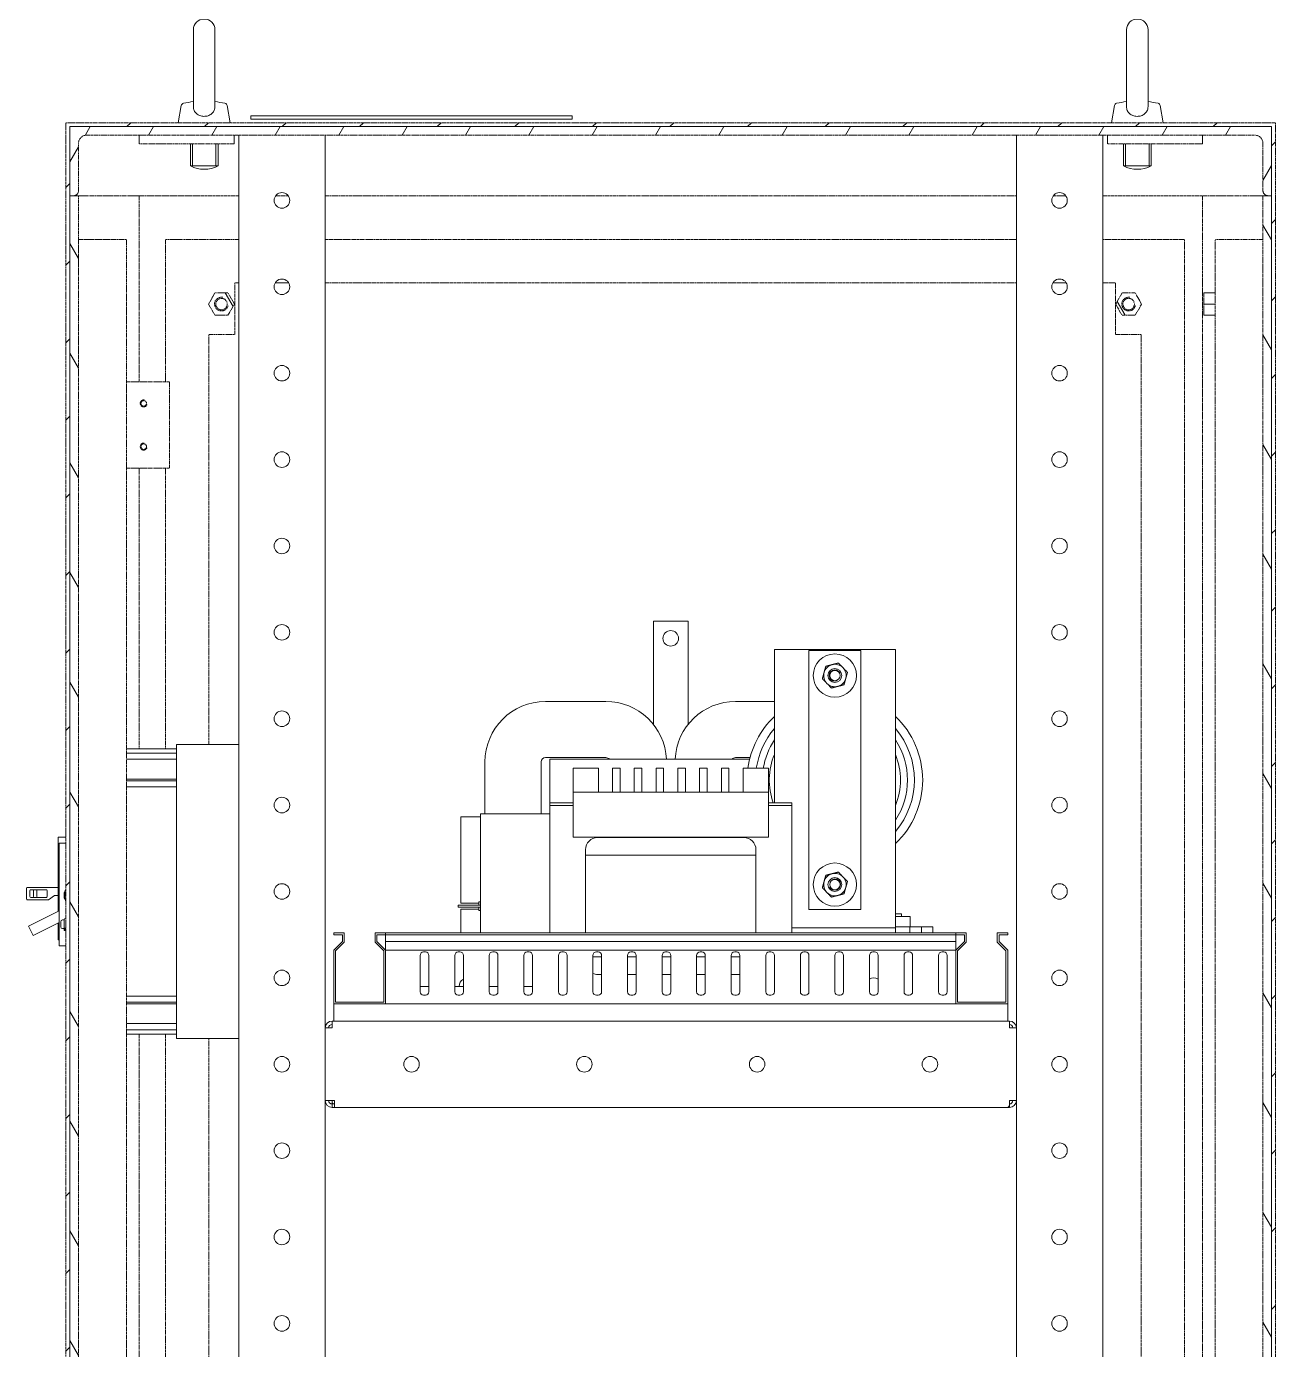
# Model space of a CAD drawing. Header units: millimetres. Extents: x 0 to 8410, y 0 to 5940.
# Drawn here: x 4901 to 5624, y 2321 to 3087 of the extents above; entities that cross this region are included whole.
import ezdxf

# ---------------------------------------------------------------- set-up
doc = ezdxf.new("R2010")
doc.units = ezdxf.units.MM
doc.header["$LTSCALE"] = 10
doc.linetypes.add('DOUBLE_DASH_CHAIN', pattern=[1.2403, 0.6614, -0.0827, 0.1654, -0.0827, 0.1654, -0.0827])
for name, color, linetype, lineweight, true_color in [('가시적인 것(ISO)', 3, 'Continuous', 5, 0x00ff00), ('가시적인 좁은 것(ISO)', 3, 'Continuous', 5, 0x00ff00), ('참조(ISO)', 6, 'DOUBLE_DASH_CHAIN', 5, 0xff00ff)]:
    doc.layers.add(name, color=color, linetype=linetype, lineweight=lineweight, true_color=true_color)
doc.layers.add('해치(ISO)', color=7, linetype='Continuous', lineweight=5)
pattern_1 = [(120.0002, (0, 0), (-27.49626, -15.87508), [])]

msp = doc.modelspace()

# ---------------------------------------------------------------- hatches: boundary and pattern name
at = {"layer": '해치(ISO)'}
h = msp.add_hatch(dxfattribs=at)
h.set_pattern_fill('ANSI31', color=256, scale=254, style=0)
h.set_pattern_definition([(45, (0, 0), (-22.45064, 22.45064), [])])
h.paths.add_polyline_path([(4924.03, 930.83), (5044.03, 930.83), (5504.03, 930.83), (5624.03, 930.83), (5624.03, 3030.83), (4924.03, 3030.83)])
h.paths.add_polyline_path([(5621.73, 933.13), (5615.33, 933.13), (4932.73, 933.13), (4926.33, 933.13), (4926.33, 939.53), (4926.33, 976.73), (4926.33, 983.13), (4926.33, 2988.53), (4926.33, 3028.53), (5621.73, 3028.53), (5621.73, 2988.53), (5621.73, 983.13), (5621.73, 976.73), (5621.73, 939.53)], flags=0)
h = msp.add_hatch(dxfattribs=at)
h.set_pattern_fill('ANSI31', color=256, scale=254, angle=14.99998, style=0)
h.set_pattern_definition([(60, (0, 0), (-27.4963, 15.87501), [])])
edge = h.paths.add_edge_path()
edge.add_line((4926.33, 2988.53), (4928.33, 2988.53))
edge.add_ellipse((4928.33, 2991.53), major_axis=(0, -3), ratio=1, start_angle=0, end_angle=90)
edge.add_line((4931.33, 2991.53), (4931.33, 3019.03))
edge.add_ellipse((4935.83, 3019.03), major_axis=(-4.5, 0), ratio=1, start_angle=270, end_angle=360, ccw=False)
edge.add_line((4935.83, 3023.53), (5612.23, 3023.53))
edge.add_ellipse((5612.23, 3019.03), major_axis=(0, 4.5), ratio=1, start_angle=270, end_angle=360, ccw=False)
edge.add_line((5616.73, 3019.03), (5616.73, 2991.53))
edge.add_ellipse((5619.73, 2991.53), major_axis=(-3, 0), ratio=1, start_angle=0, end_angle=90)
edge.add_line((5619.73, 2988.53), (5621.73, 2988.53))
edge.add_line((5621.73, 2988.53), (5621.73, 3028.53))
edge.add_line((5621.73, 3028.53), (4926.33, 3028.53))
edge.add_line((4926.33, 3028.53), (4926.33, 2988.53))
h = msp.add_hatch(dxfattribs=at)
h.set_pattern_fill('ANSI31', color=256, scale=254, angle=75.00018, style=0)
h.set_pattern_definition(pattern_1)
h.paths.add_polyline_path([(4931.33, 983.13), (4931.33, 2988.53), (4928.33, 2988.53), (4926.33, 2988.53), (4926.33, 983.13)])
h.paths.add_polyline_path([(5621.73, 983.13), (5621.73, 2988.53), (5619.73, 2988.53), (5616.73, 2988.53), (5616.73, 983.13)])
h = msp.add_hatch(dxfattribs=at)
h.set_pattern_fill('ANSI31', color=256, scale=254, angle=75.00018, style=0)
h.set_pattern_definition(pattern_1)
h.paths.add_polyline_path([(5017.78, 2919.33), (5021.53, 2925.83), (5017.78, 2932.33), (5010.28, 2932.33), (5006.52, 2925.83), (5010.28, 2919.33)])
edge = h.paths.add_edge_path(flags=0)
edge.add_ellipse((5014.03, 2925.83), major_axis=(0, -3.32), ratio=1, start_angle=0, end_angle=360)
h.paths.add_polyline_path([(5546.53, 2125.83), (5542.78, 2132.33), (5535.28, 2132.33), (5531.52, 2125.83), (5535.28, 2119.33), (5542.78, 2119.33)])
edge = h.paths.add_edge_path(flags=0)
edge.add_ellipse((5539.03, 2125.83), major_axis=(0, -3.32), ratio=1, start_angle=0, end_angle=360)
h.paths.add_polyline_path([(5017.78, 2119.33), (5021.53, 2125.83), (5017.78, 2132.33), (5010.28, 2132.33), (5006.52, 2125.83), (5010.28, 2119.33)])
edge = h.paths.add_edge_path(flags=0)
edge.add_ellipse((5014.03, 2125.83), major_axis=(0, -3.32), ratio=1, start_angle=0, end_angle=360)
h.paths.add_polyline_path([(5546.53, 2925.83), (5542.78, 2932.33), (5535.28, 2932.33), (5531.52, 2925.83), (5535.28, 2919.33), (5542.78, 2919.33)])
edge = h.paths.add_edge_path(flags=0)
edge.add_ellipse((5539.03, 2925.83), major_axis=(0, -3.32), ratio=1, start_angle=0, end_angle=360)

# ---------------------------------------------------------------- linework, layer by layer
at = {"layer": '가시적인 것(ISO)'}
for p, q in [((4997.78, 3084.58), (4997.78, 3040.21)), ((5010.28, 3040.21), (5010.28, 3084.58)), ((5537.78, 3084.58), (5537.78, 3040.21)), ((5550.28, 3040.21), (5550.28, 3084.58)), ((4990.78, 3040.78), (4989.03, 3030.83)), ((5017.27, 3040.78), (5019.03, 3030.83)), ((5530.78, 3040.78), (5529.03, 3030.83)), ((5557.27, 3040.78), (5559.03, 3030.83)), ((5031.03, 3034.83), (5217.03, 3034.83)), ((5031.03, 3034.83), (5031.03, 3032.83)), ((5217.03, 3032.83), (5031.03, 3032.83)), ((5217.03, 3034.83), (5217.03, 3032.83)), ((4996.03, 3005.83), (4996.03, 3018.53)), ((5012.03, 3005.83), (5012.03, 3018.53)), ((5024.03, 3023.53), (5024.03, 983.13)), ((5074.03, 2506.83), (5074.03, 3023.53)), ((5474.03, 2506.83), (5474.03, 3023.53)), ((5524.03, 983.13), (5524.03, 3023.53)), ((5536.03, 3005.83), (5536.03, 3018.53)), ((5552.03, 3005.83), (5552.03, 3018.53)), ((5012.03, 3005.83), (4996.03, 3005.83)), ((5552.03, 3005.83), (5536.03, 3005.83)), ((5264.03, 2742.33), (5284.03, 2742.33)), ((5264.03, 2682.48), (5264.03, 2742.33)), ((5284.03, 2682.48), (5284.03, 2742.33)), ((5334.03, 2637.23), (5334.03, 2725.83)), ((5334.03, 2725.83), (5404.03, 2725.83)), ((5354.03, 2725.33), (5354.03, 2575.33)), ((5384.03, 2725.33), (5354.03, 2725.33)), ((5384.03, 2575.33), (5384.03, 2725.33)), ((5404.03, 2725.83), (5404.03, 2568.83)), ((5236.53, 2695.83), (5201.53, 2695.83)), ((5334.03, 2695.83), (5311.53, 2695.83)), ((4959.03, 2668.33), (4988.03, 2668.33)), ((4959.03, 2665.97), (4988.03, 2665.97)), ((4994.03, 2670.83), (4988.03, 2670.83)), ((4988.03, 2500.83), (4988.03, 2670.83)), ((4994.03, 2670.83), (5024.03, 2670.83)), ((4988.03, 2662.33), (4959.03, 2662.33)), ((5166.53, 2660.83), (5166.53, 2630.83)), ((5199.03, 2630.83), (5199.03, 2660.83)), ((5201.53, 2663.33), (5236.53, 2663.33)), ((5244.03, 2662.33), (5204.03, 2662.33)), ((5204.03, 2637.23), (5204.03, 2662.33)), ((5244.03, 2662.33), (5304.03, 2662.33)), ((5319.67, 2662.33), (5304.03, 2662.33)), ((5311.53, 2663.33), (5319.92, 2663.33)), ((4988.03, 2650.83), (4959.03, 2650.83)), ((4959.03, 2649.97), (4988.03, 2649.97)), ((5217.53, 2657.23), (5232.13, 2657.23)), ((5217.53, 2654.23), (5217.53, 2657.23)), ((5217.53, 2654.23), (5217.53, 2643.23)), ((5232.13, 2657.23), (5232.13, 2654.23)), ((5232.13, 2643.23), (5232.13, 2654.23)), ((5240.33, 2654.23), (5240.33, 2657.23)), ((5240.33, 2657.23), (5244.73, 2657.23)), ((5240.33, 2654.23), (5240.33, 2643.23)), ((5244.73, 2657.23), (5244.73, 2654.23)), ((5244.73, 2643.23), (5244.73, 2654.23)), ((5252.93, 2654.23), (5252.93, 2657.23)), ((5252.93, 2657.23), (5257.33, 2657.23)), ((5252.93, 2654.23), (5252.93, 2643.23)), ((5257.33, 2657.23), (5257.33, 2654.23)), ((5257.33, 2643.23), (5257.33, 2654.23)), ((5265.53, 2654.23), (5265.53, 2657.23)), ((5265.53, 2657.23), (5269.93, 2657.23)), ((5265.53, 2654.23), (5265.53, 2643.23)), ((5269.93, 2657.23), (5269.93, 2654.23)), ((5269.93, 2643.23), (5269.93, 2654.23)), ((5278.13, 2657.23), (5282.53, 2657.23)), ((5278.13, 2654.23), (5278.13, 2657.23)), ((5278.13, 2654.23), (5278.13, 2643.23)), ((5282.53, 2657.23), (5282.53, 2654.23)), ((5282.53, 2643.23), (5282.53, 2654.23)), ((5290.73, 2654.23), (5290.73, 2657.23)), ((5290.73, 2657.23), (5295.13, 2657.23)), ((5290.73, 2654.23), (5290.73, 2643.23)), ((5295.13, 2657.23), (5295.13, 2654.23)), ((5295.13, 2643.23), (5295.13, 2654.23)), ((5303.33, 2654.23), (5303.33, 2657.23)), ((5303.33, 2657.23), (5307.73, 2657.23)), ((5303.33, 2654.23), (5303.33, 2643.23)), ((5307.73, 2657.23), (5307.73, 2654.23)), ((5307.73, 2643.23), (5307.73, 2654.23)), ((5315.93, 2654.23), (5315.93, 2657.23)), ((5315.93, 2657.23), (5330.53, 2657.23)), ((5315.93, 2654.23), (5315.93, 2643.23)), ((5330.53, 2657.23), (5330.53, 2654.23)), ((5330.53, 2643.23), (5330.53, 2654.23)), ((4988.03, 2646.33), (4959.03, 2646.33)), ((5217.53, 2643.23), (5217.53, 2617.23)), ((5217.53, 2643.23), (5330.53, 2643.23)), ((5330.53, 2617.23), (5330.53, 2643.23)), ((5217.53, 2637.23), (5204.03, 2637.23)), ((5204.03, 2637.23), (5204.03, 2635.63)), ((5204.03, 2635.63), (5217.53, 2635.63)), ((5204.03, 2635.63), (5204.03, 2561.83)), ((5344.03, 2637.23), (5330.53, 2637.23)), ((5330.53, 2635.63), (5344.03, 2635.63)), ((5344.03, 2635.63), (5344.03, 2637.23)), ((5344.03, 2561.83), (5344.03, 2635.63)), ((5152.53, 2629.13), (5164.03, 2629.13)), ((5152.53, 2579.13), (5152.53, 2629.13)), ((5204.03, 2630.83), (5164.03, 2630.83)), ((5164.03, 2561.83), (5164.03, 2630.83)), ((4924.03, 2617.23), (4919.53, 2617.23)), ((4919.53, 2617.23), (4919.53, 2615.23)), ((4919.53, 2574.34), (4919.53, 2615.23)), ((4924.03, 2613.83), (4920.03, 2613.83)), ((4920.03, 2554.43), (4920.03, 2613.83)), ((5330.53, 2617.23), (5217.53, 2617.23)), ((5231.73, 2617.03), (5316.33, 2617.03)), ((5224.73, 2606.93), (5224.73, 2610.03)), ((5224.73, 2606.93), (5224.73, 2561.83)), ((5242.73, 2606.93), (5224.73, 2606.93)), ((5242.73, 2606.93), (5305.33, 2606.93)), ((5323.33, 2606.93), (5305.33, 2606.93)), ((5323.33, 2610.03), (5323.33, 2606.93)), ((5323.33, 2606.93), (5323.33, 2561.83)), ((4901.18, 2587.73), (4901.18, 2581.53)), ((4919.53, 2588.23), (4901.68, 2588.23)), ((4901.68, 2581.03), (4913.98, 2581.03)), ((4903.18, 2582.88), (4903.18, 2586.38)), ((4903.68, 2586.88), (4912.68, 2586.88)), ((4912.68, 2582.38), (4903.68, 2582.38)), ((4905.18, 2586.38), (4905.18, 2582.88)), ((4907.18, 2582.88), (4907.18, 2586.38)), ((4913.18, 2586.38), (4913.18, 2582.88)), ((4913.98, 2581.03), (4917.43, 2583.43)), ((4917.43, 2583.43), (4919.53, 2583.43)), ((4923.03, 2585.33), (4923.03, 2584.83)), ((4923.03, 2582.43), (4923.03, 2584.83)), ((4923.03, 2582.43), (4923.03, 2581.93)), ((4923.53, 2586.33), (4923.53, 2585.83)), ((4923.53, 2581.43), (4923.53, 2585.83)), ((4923.53, 2581.43), (4923.53, 2580.93)), ((4920.03, 2574.6), (4902.33, 2565.71)), ((5164.03, 2577.83), (5151.03, 2577.83)), ((5151.03, 2576.83), (5151.03, 2577.83)), ((5151.03, 2576.83), (5163.03, 2576.83)), ((5152.53, 2579.13), (5163.03, 2579.13)), ((5152.53, 2575.53), (5152.53, 2561.83)), ((5163.03, 2575.53), (5152.53, 2575.53)), ((5164.03, 2579.83), (5163.03, 2579.83)), ((5163.03, 2577.83), (5163.03, 2579.83)), ((5163.03, 2576.83), (5164.03, 2576.83)), ((5163.03, 2576.83), (5163.03, 2574.83)), ((5164.03, 2574.83), (5163.03, 2574.83)), ((5354.03, 2575.33), (5384.03, 2575.33)), ((4902.33, 2565.71), (4905.02, 2560.35)), ((4905.02, 2560.35), (4920.03, 2567.88)), ((4919.53, 2559.83), (4919.53, 2567.63)), ((4921.03, 2565.33), (4921.03, 2568.33)), ((4923.03, 2569.33), (4922.03, 2569.33)), ((4923.03, 2564.68), (4923.03, 2569.48)), ((5404.03, 2572.83), (5407.03, 2572.83)), ((5404.03, 2571.33), (5411.53, 2571.33)), ((5404.03, 2564.83), (5404.03, 2568.83)), ((5407.53, 2572.83), (5407.03, 2572.83)), ((5407.53, 2571.33), (5407.53, 2572.83)), ((5412.53, 2571.33), (5411.53, 2571.33)), ((5412.53, 2565.33), (5412.53, 2571.33)), ((4919.53, 2559.83), (4919.53, 2557.83)), ((4920.03, 2557.83), (4919.53, 2557.83)), ((4923.03, 2564.33), (4922.03, 2564.33)), ((4923.03, 2564.65), (4923.03, 2564.68)), ((4924.03, 2564.68), (4923.03, 2564.68)), ((4923.03, 2564.55), (4923.03, 2564.65)), ((4924.03, 2564.65), (4923.03, 2564.65)), ((4923.03, 2564.42), (4923.03, 2564.55)), ((4924.03, 2564.55), (4923.03, 2564.55)), ((4923.03, 2564.33), (4923.03, 2564.42)), ((4924.03, 2564.42), (4923.03, 2564.42)), ((4923.03, 2564.2), (4923.03, 2564.33)), ((4924.03, 2564.33), (4923.03, 2564.33)), ((4923.03, 2564.1), (4923.03, 2564.2)), ((4924.03, 2564.2), (4923.03, 2564.2)), ((4923.03, 2563.98), (4923.03, 2564.1)), ((4924.03, 2564.1), (4923.03, 2564.1)), ((4923.03, 2563.88), (4923.03, 2563.98)), ((4924.03, 2563.98), (4923.03, 2563.98)), ((4923.03, 2563.85), (4923.03, 2563.88)), ((4924.03, 2563.88), (4923.03, 2563.88)), ((4923.03, 2563.18), (4923.03, 2563.85)), ((4924.03, 2563.85), (4923.03, 2563.85)), ((4924.03, 2563.18), (4923.03, 2563.18)), ((5079.03, 2560.83), (5079.03, 2561.83)), ((5079.03, 2561.83), (5085.03, 2561.83)), ((5084.03, 2560.83), (5079.03, 2560.83)), ((5084.03, 2556.83), (5084.03, 2560.83)), ((5085.03, 2561.83), (5085.03, 2556.41)), ((5103.03, 2556.41), (5103.03, 2561.83)), ((5103.03, 2561.83), (5109.03, 2561.83)), ((5109.03, 2560.83), (5104.03, 2560.83)), ((5104.03, 2560.83), (5104.03, 2556.83)), ((5109.03, 2561.83), (5439.03, 2561.83)), ((5109.03, 2561.83), (5109.03, 2560.83)), ((5109.03, 2560.83), (5439.03, 2560.83)), ((5109.03, 2560.83), (5109.03, 2556.83)), ((5344.03, 2564.83), (5404.03, 2564.83)), ((5404.03, 2565.33), (5412.48, 2565.33)), ((5404.03, 2564.83), (5404.03, 2561.83)), ((5412.48, 2565.33), (5419.21, 2565.33)), ((5412.48, 2561.83), (5412.48, 2565.33)), ((5419.21, 2565.33), (5425.73, 2565.33)), ((5419.21, 2565.33), (5419.21, 2561.83)), ((5425.73, 2565.33), (5425.73, 2561.83)), ((5439.03, 2561.83), (5445.03, 2561.83)), ((5439.03, 2560.83), (5439.03, 2561.83)), ((5444.03, 2560.83), (5439.03, 2560.83)), ((5439.03, 2556.83), (5439.03, 2560.83)), ((5444.03, 2556.83), (5444.03, 2560.83)), ((5445.03, 2561.83), (5445.03, 2556.41)), ((5463.03, 2556.41), (5463.03, 2561.83)), ((5463.03, 2561.83), (5469.03, 2561.83)), ((5469.03, 2560.83), (5464.03, 2560.83)), ((5464.03, 2560.83), (5464.03, 2556.83)), ((5469.03, 2561.83), (5469.03, 2560.83)), ((4924.03, 2554.43), (4920.03, 2554.43)), ((5079.03, 2551.83), (5084.03, 2556.83)), ((5079.03, 2520.83), (5079.03, 2551.83)), ((5085.03, 2556.41), (5080.03, 2551.41)), ((5080.03, 2551.41), (5080.03, 2521.83)), ((5108.03, 2551.41), (5103.03, 2556.41)), ((5104.03, 2556.83), (5109.03, 2551.83)), ((5108.03, 2521.83), (5108.03, 2551.41)), ((5109.03, 2556.83), (5439.03, 2556.83)), ((5109.03, 2556.83), (5109.03, 2551.83)), ((5109.03, 2551.83), (5439.03, 2551.83)), ((5109.03, 2551.83), (5109.03, 2520.83)), ((5131.03, 2550.83), (5132.03, 2550.83)), ((5151.03, 2550.83), (5152.03, 2550.83)), ((5171.03, 2550.83), (5172.03, 2550.83)), ((5191.03, 2550.83), (5192.03, 2550.83)), ((5211.03, 2550.83), (5212.03, 2550.83)), ((5231.03, 2550.83), (5232.03, 2550.83)), ((5251.03, 2550.83), (5252.03, 2550.83)), ((5271.03, 2550.83), (5272.03, 2550.83)), ((5291.03, 2550.83), (5292.03, 2550.83)), ((5311.03, 2550.83), (5312.03, 2550.83)), ((5331.03, 2550.83), (5332.03, 2550.83)), ((5351.03, 2550.83), (5352.03, 2550.83)), ((5371.03, 2550.83), (5372.03, 2550.83)), ((5391.03, 2550.83), (5392.03, 2550.83)), ((5411.03, 2550.83), (5412.03, 2550.83)), ((5431.03, 2550.83), (5432.03, 2550.83)), ((5439.03, 2551.83), (5444.03, 2556.83)), ((5439.03, 2551.83), (5439.03, 2556.83)), ((5439.03, 2520.83), (5439.03, 2551.83)), ((5445.03, 2556.41), (5440.03, 2551.41)), ((5440.03, 2551.41), (5440.03, 2521.83)), ((5468.03, 2551.41), (5463.03, 2556.41)), ((5464.03, 2556.83), (5469.03, 2551.83)), ((5468.03, 2521.83), (5468.03, 2551.41)), ((5469.03, 2551.83), (5469.03, 2520.83)), ((5129.03, 2527.83), (5129.03, 2548.83)), ((5134.03, 2548.83), (5134.03, 2527.83)), ((5149.03, 2527.83), (5149.03, 2548.83)), ((5154.03, 2548.83), (5154.03, 2527.83)), ((5169.03, 2527.83), (5169.03, 2548.83)), ((5174.03, 2548.83), (5174.03, 2527.83)), ((5189.03, 2527.83), (5189.03, 2548.83)), ((5194.03, 2548.83), (5194.03, 2527.83)), ((5209.03, 2527.83), (5209.03, 2548.83)), ((5214.03, 2548.83), (5214.03, 2527.83)), ((5229.03, 2527.83), (5229.03, 2548.83)), ((5229.03, 2547.93), (5234.03, 2547.93)), ((5234.03, 2548.83), (5234.03, 2527.83)), ((5249.03, 2527.83), (5249.03, 2548.83)), ((5254.03, 2547.93), (5249.03, 2547.93)), ((5254.03, 2548.83), (5254.03, 2527.83)), ((5269.03, 2527.83), (5269.03, 2548.83)), ((5274.03, 2547.93), (5269.03, 2547.93)), ((5274.03, 2548.83), (5274.03, 2527.83)), ((5289.03, 2527.83), (5289.03, 2548.83)), ((5294.03, 2547.93), (5289.03, 2547.93)), ((5294.03, 2548.83), (5294.03, 2527.83)), ((5309.03, 2527.83), (5309.03, 2548.83)), ((5309.03, 2547.93), (5314.03, 2547.93)), ((5314.03, 2548.83), (5314.03, 2527.83)), ((5329.03, 2527.83), (5329.03, 2548.83)), ((5334.03, 2548.83), (5334.03, 2527.83)), ((5349.03, 2527.83), (5349.03, 2548.83)), ((5354.03, 2548.83), (5354.03, 2527.83)), ((5369.03, 2527.83), (5369.03, 2548.83)), ((5374.03, 2548.83), (5374.03, 2527.83)), ((5389.03, 2527.83), (5389.03, 2548.83)), ((5394.03, 2548.83), (5394.03, 2527.83)), ((5409.03, 2527.83), (5409.03, 2548.83)), ((5414.03, 2548.83), (5414.03, 2527.83)), ((5429.03, 2527.83), (5429.03, 2548.83)), ((5434.03, 2548.83), (5434.03, 2527.83)), ((5234.03, 2537.83), (5231.73, 2537.83)), ((5254.03, 2537.83), (5249.03, 2537.83)), ((5274.03, 2537.83), (5269.03, 2537.83)), ((5294.03, 2537.83), (5289.03, 2537.83)), ((5314.03, 2537.83), (5309.03, 2537.83)), ((5129.03, 2530.83), (5134.03, 2530.83)), ((5149.03, 2530.83), (5154.03, 2530.83)), ((5169.03, 2530.83), (5174.03, 2530.83)), ((5189.03, 2530.83), (5194.03, 2530.83)), ((4959.03, 2525.33), (4988.03, 2525.33)), ((4959.03, 2521.69), (4988.03, 2521.69)), ((4988.03, 2520.83), (4959.03, 2520.83)), ((5079.03, 2520.83), (5469.03, 2520.83)), ((5079.03, 2510.83), (5079.03, 2520.83)), ((5080.03, 2521.83), (5108.03, 2521.83)), ((5109.03, 2520.83), (5439.03, 2520.83)), ((5132.03, 2525.83), (5131.03, 2525.83)), ((5152.03, 2525.83), (5151.03, 2525.83)), ((5172.03, 2525.83), (5171.03, 2525.83)), ((5192.03, 2525.83), (5191.03, 2525.83)), ((5212.03, 2525.83), (5211.03, 2525.83)), ((5232.03, 2525.83), (5231.03, 2525.83)), ((5252.03, 2525.83), (5251.03, 2525.83)), ((5272.03, 2525.83), (5271.03, 2525.83)), ((5292.03, 2525.83), (5291.03, 2525.83)), ((5312.03, 2525.83), (5311.03, 2525.83)), ((5332.03, 2525.83), (5331.03, 2525.83)), ((5352.03, 2525.83), (5351.03, 2525.83)), ((5372.03, 2525.83), (5371.03, 2525.83)), ((5392.03, 2525.83), (5391.03, 2525.83)), ((5412.03, 2525.83), (5411.03, 2525.83)), ((5432.03, 2525.83), (5431.03, 2525.83)), ((5440.03, 2521.83), (5468.03, 2521.83)), ((5469.03, 2510.83), (5469.03, 2520.83)), ((4959.03, 2509.33), (4988.03, 2509.33)), ((4959.03, 2505.69), (4988.03, 2505.69)), ((5078.03, 2506.83), (5074.03, 2506.83)), ((5074.03, 2464.83), (5074.03, 2506.83)), ((5078.03, 2510.83), (5078.03, 2506.83)), ((5078.03, 2510.83), (5470.03, 2510.83)), ((5470.03, 2506.83), (5470.03, 2510.83)), ((5474.03, 2506.83), (5470.03, 2506.83)), ((5474.03, 2506.83), (5474.03, 2464.83)), ((4988.03, 2503.33), (4959.03, 2503.33)), ((4988.03, 2500.83), (4994.03, 2500.83)), ((5024.03, 2500.83), (4994.03, 2500.83)), ((5074.03, 1256.83), (5074.03, 2464.83)), ((5078.03, 2464.83), (5074.03, 2464.83)), ((5078.03, 2464.83), (5078.03, 2463.41)), ((5078.03, 2464.83), (5079.44, 2464.83)), ((5078.03, 2462.83), (5079.44, 2462.83)), ((5078.03, 2462.83), (5078.03, 2460.83)), ((5078.03, 2460.83), (5079.44, 2460.83)), ((5079.44, 2460.83), (5079.44, 2464.83)), ((5468.61, 2460.83), (5079.44, 2460.83)), ((5468.61, 2460.83), (5470.03, 2460.83)), ((5474.03, 2464.83), (5470.03, 2464.83)), ((5470.03, 2464.83), (5470.03, 2462)), ((5470.03, 2462), (5470.03, 2460.83)), ((5474.03, 1256.83), (5474.03, 2464.83))]:
    msp.add_line(p, q, dxfattribs=at)
for centre, radius in [((5049.03, 2985.83), 4.5), ((5499.03, 2985.83), 4.5), ((5049.03, 2935.83), 4.5), ((5499.03, 2935.83), 4.5), ((5049.03, 2885.83), 4.5), ((5499.03, 2885.83), 4.5), ((5049.03, 2835.83), 4.5), ((5499.03, 2835.83), 4.5), ((5049.03, 2785.83), 4.5), ((5499.03, 2785.83), 4.5), ((5049.03, 2735.83), 4.5), ((5274.03, 2732.33), 4.5), ((5499.03, 2735.83), 4.5), ((5369.03, 2710.83), 12.5), ((5369.03, 2710.83), 4), ((5369.03, 2710.83), 4), ((5369.03, 2710.83), 3), ((5049.03, 2685.83), 4.5), ((5499.03, 2685.83), 4.5), ((5049.03, 2635.83), 4.5), ((5499.03, 2635.83), 4.5), ((5369.03, 2589.83), 12.5), ((5049.03, 2585.83), 4.5), ((5369.03, 2589.83), 4), ((5369.03, 2589.83), 4), ((5369.03, 2589.83), 3), ((5499.03, 2585.83), 4.5), ((5049.03, 2535.83), 4.5), ((5499.03, 2535.83), 4.5), ((5049.03, 2485.83), 4.5), ((5124.03, 2485.83), 4.5), ((5224.03, 2485.83), 4.5), ((5324.03, 2485.83), 4.5), ((5424.03, 2485.83), 4.5), ((5499.03, 2485.83), 4.5), ((5049.03, 2435.83), 4.5), ((5499.03, 2435.83), 4.5), ((5049.03, 2385.83), 4.5), ((5499.03, 2385.83), 4.5), ((5049.03, 2335.83), 4.5), ((5499.03, 2335.83), 4.5)]:
    msp.add_circle(centre, radius, dxfattribs=at)
for centre, radius, start, end in [((5004.03, 3084.58), 6.25, 0, 180), ((5544.03, 3084.58), 6.25, 0, 180), ((4992.36, 3040.5), 1.6, 102.02655, 170), ((5004.03, 2985.72), 57.61, 96.22838, 102.02655), ((5004.03, 2985.72), 57.61, 77.97345, 83.77162), ((5015.7, 3040.5), 1.6, 10, 77.97345), ((5532.36, 3040.5), 1.6, 102.02655, 170), ((5544.03, 2985.72), 57.61, 96.22838, 102.02655), ((5544.03, 2985.72), 57.61, 77.97345, 83.77162), ((5555.7, 3040.5), 1.6, 10, 77.97345), ((5004.03, 3020.83), 17, 241.92751, 298.07249), ((5544.03, 3020.83), 17, 241.92751, 298.07249), ((5369.03, 2710.83), 6.5, 164.49498, 224.49498), ((5369.03, 2710.83), 6.5, 104.49498, 164.49498), ((5369.03, 2710.83), 6.5, 44.49498, 104.49498), ((5369.03, 2710.83), 6.5, 344.49498, 44.49498), ((5369.03, 2710.83), 6.5, 224.49498, 284.49498), ((5369.03, 2710.83), 6.5, 284.49498, 344.49498), ((5201.53, 2660.83), 35, 90, 180), ((5236.53, 2660.83), 35, 2.45629, 90), ((5311.53, 2660.83), 35, 90, 177.54371), ((5369.03, 2650.33), 50.8, 133.54913, 172.19357), ((5369.03, 2650.33), 50.8, 313.54913, 46.45087), ((5369.03, 2650.33), 46, 139.54092, 171.37307), ((5369.03, 2650.33), 42, 146.44269, 170.54426), ((5369.03, 2650.33), 46, 319.54092, 40.45908), ((5369.03, 2650.33), 42, 326.44269, 33.55731), ((5369.03, 2650.33), 38, 157.08046, 200.16573), ((5369.03, 2650.33), 38, 337.08046, 22.91954), ((5201.53, 2660.83), 2.5, 90, 180), ((5236.53, 2660.83), 2.5, 36.8699, 90), ((5311.53, 2660.83), 2.5, 90, 143.1301), ((5231.73, 2610.03), 7, 90, 180), ((5316.33, 2610.03), 7, 0, 90), ((5369.03, 2589.83), 6.5, 104.49498, 164.49498), ((5369.03, 2589.83), 6.5, 44.49498, 104.49498), ((5369.03, 2589.83), 6.5, 164.49498, 224.49498), ((5369.03, 2589.83), 6.5, 344.49498, 44.49498), ((4901.68, 2587.73), 0.5, 90, 180), ((4901.68, 2581.53), 0.5, 180, 270), ((4903.68, 2586.38), 0.5, 90, 180), ((4903.68, 2582.88), 0.5, 180, 270), ((4904.68, 2586.38), 0.5, 0, 90), ((4904.68, 2582.88), 0.5, 270, 0), ((4907.68, 2586.38), 0.5, 90, 180), ((4907.68, 2582.88), 0.5, 180, 270), ((4912.68, 2586.38), 0.5, 0, 90), ((4912.68, 2582.88), 0.5, 270, 0), ((4923.53, 2585.33), 0.5, 90, 180), ((4923.53, 2581.93), 0.5, 180, 270), ((4924.03, 2586.33), 0.5, 90, 180), ((4924.03, 2580.93), 0.5, 180, 270), ((5369.03, 2589.83), 6.5, 224.49498, 284.49498), ((5369.03, 2589.83), 6.5, 284.49498, 344.49498), ((4922.03, 2568.33), 1, 90, 180), ((4924.03, 2569.48), 1, 90, 180), ((4922.03, 2565.33), 1, 180, 270), ((5131.03, 2548.83), 2, 90, 180), ((5132.03, 2548.83), 2, 0, 90), ((5151.03, 2548.83), 2, 90, 180), ((5152.03, 2548.83), 2, 0, 90), ((5171.03, 2548.83), 2, 90, 180), ((5172.03, 2548.83), 2, 0, 90), ((5191.03, 2548.83), 2, 90, 180), ((5192.03, 2548.83), 2, 0, 90), ((5211.03, 2548.83), 2, 90, 180), ((5212.03, 2548.83), 2, 0, 90), ((5231.03, 2548.83), 2, 90, 180), ((5232.03, 2548.83), 2, 0, 90), ((5251.03, 2548.83), 2, 90, 180), ((5252.03, 2548.83), 2, 0, 90), ((5271.03, 2548.83), 2, 90, 180), ((5272.03, 2548.83), 2, 0, 90), ((5291.03, 2548.83), 2, 90, 180), ((5292.03, 2548.83), 2, 0, 90), ((5311.03, 2548.83), 2, 90, 180), ((5312.03, 2548.83), 2, 0, 90), ((5331.03, 2548.83), 2, 90, 180), ((5332.03, 2548.83), 2, 0, 90), ((5351.03, 2548.83), 2, 90, 180), ((5352.03, 2548.83), 2, 0, 90), ((5371.03, 2548.83), 2, 90, 180), ((5372.03, 2548.83), 2, 0, 90), ((5391.03, 2548.83), 2, 90, 180), ((5392.03, 2548.83), 2, 0, 90), ((5411.03, 2548.83), 2, 90, 180), ((5412.03, 2548.83), 2, 0, 90), ((5431.03, 2548.83), 2, 90, 180), ((5432.03, 2548.83), 2, 0, 90), ((5156.53, 2530.83), 5, 120, 180), ((5231.73, 2544.83), 7, 247.31191, 270), ((5391.53, 2530.83), 5, 60, 120), ((5131.03, 2527.83), 2, 180, 270), ((5132.03, 2527.83), 2, 270, 0), ((5151.03, 2527.83), 2, 180, 270), ((5152.03, 2527.83), 2, 270, 0), ((5171.03, 2527.83), 2, 180, 270), ((5172.03, 2527.83), 2, 270, 0), ((5191.03, 2527.83), 2, 180, 270), ((5192.03, 2527.83), 2, 270, 0), ((5211.03, 2527.83), 2, 180, 270), ((5212.03, 2527.83), 2, 270, 0), ((5231.03, 2527.83), 2, 180, 270), ((5232.03, 2527.83), 2, 270, 0), ((5251.03, 2527.83), 2, 180, 270), ((5252.03, 2527.83), 2, 270, 0), ((5271.03, 2527.83), 2, 180, 270), ((5272.03, 2527.83), 2, 270, 0), ((5291.03, 2527.83), 2, 180, 270), ((5292.03, 2527.83), 2, 270, 0), ((5311.03, 2527.83), 2, 180, 270), ((5312.03, 2527.83), 2, 270, 0), ((5331.03, 2527.83), 2, 180, 270), ((5332.03, 2527.83), 2, 270, 0), ((5351.03, 2527.83), 2, 180, 270), ((5352.03, 2527.83), 2, 270, 0), ((5371.03, 2527.83), 2, 180, 270), ((5372.03, 2527.83), 2, 270, 0), ((5391.03, 2527.83), 2, 180, 270), ((5392.03, 2527.83), 2, 270, 0), ((5411.03, 2527.83), 2, 180, 270), ((5412.03, 2527.83), 2, 270, 0), ((5431.03, 2527.83), 2, 180, 270), ((5432.03, 2527.83), 2, 270, 0), ((5391.53, 2530.83), 5, 254.58831, 285.41169), ((5078.03, 2506.83), 4, 90, 180), ((5078.03, 2506.83), 2, 90, 180), ((5470.03, 2506.83), 4, 0, 90), ((5470.03, 2506.83), 2, 0, 90), ((5078.03, 2464.83), 4, 180, 270), ((5078.03, 2464.83), 2, 180, 270), ((5079.44, 2464.83), 2, 225, 270), ((5470.03, 2464.83), 4, 270, 0), ((5470.03, 2464.83), 2, 270, 0)]:
    msp.add_arc(centre, radius, start, end, dxfattribs=at)
for points, knots in [([(5010.28, 3040.21), (5010.28, 3039.63), (5010.2, 3039.05), (5009.83, 3037.81), (5009.5, 3037.19), (5008.58, 3036.09), (5008, 3035.63), (5006.64, 3034.91), (5005.88, 3034.67), (5004.27, 3034.45), (5003.46, 3034.46), (5001.88, 3034.76), (5001.13, 3035.03), (4999.79, 3035.82), (4999.22, 3036.32), (4998.36, 3037.52), (4998.07, 3038.19), (4997.82, 3039.34), (4997.78, 3039.77), (4997.78, 3040.21)], [0.057721, 0.057721, 0.057721, 0.057721, 0.238999, 0.238999, 0.466929, 0.466929, 0.703409, 0.703409, 0.948288, 0.948288, 1.19194, 1.19194, 1.435841, 1.435841, 1.680633, 1.680633, 1.91384, 1.91384, 2.049706, 2.049706, 2.049706, 2.049706]), ([(5550.28, 3040.21), (5550.28, 3039.63), (5550.2, 3039.05), (5549.83, 3037.81), (5549.5, 3037.19), (5548.58, 3036.09), (5548, 3035.63), (5546.64, 3034.91), (5545.88, 3034.67), (5544.27, 3034.45), (5543.46, 3034.46), (5541.88, 3034.76), (5541.13, 3035.03), (5539.79, 3035.82), (5539.22, 3036.32), (5538.36, 3037.52), (5538.07, 3038.19), (5537.82, 3039.34), (5537.78, 3039.77), (5537.78, 3040.21)], [0.057721, 0.057721, 0.057721, 0.057721, 0.238999, 0.238999, 0.466929, 0.466929, 0.703409, 0.703409, 0.948288, 0.948288, 1.19194, 1.19194, 1.435841, 1.435841, 1.680633, 1.680633, 1.91384, 1.91384, 2.049706, 2.049706, 2.049706, 2.049706]), ([(5470.03, 2462), (5469.95, 2461.85), (5469.88, 2461.72), (5469.79, 2461.6), (5469.45, 2461.1), (5469.03, 2460.83), (5468.61, 2460.83)], [0.7853982, 0.7853982, 0.7853982, 0.7853982, 0.9411413, 0.9411413, 0.9411413, 1.5707963, 1.5707963, 1.5707963, 1.5707963])]:
    msp.add_open_spline(points, degree=3, knots=knots, dxfattribs=at)
for points in [[(5361.76, 2708.95), (5362.3, 2710.89), (5362.76, 2712.57)], [(5362.76, 2712.57), (5363.23, 2714.24), (5363.77, 2716.18)], [(5363.77, 2716.18), (5365.71, 2716.69), (5367.4, 2717.12)], [(5367.4, 2717.12), (5369.09, 2717.56), (5371.03, 2718.06)], [(5371.03, 2718.06), (5372.44, 2716.63), (5373.66, 2715.38)], [(5373.66, 2715.38), (5374.89, 2714.14), (5376.29, 2712.71)], [(5376.29, 2712.71), (5375.76, 2710.77), (5375.29, 2709.09)], [(5364.39, 2706.27), (5363.17, 2707.52), (5361.76, 2708.95)], [(5367.02, 2703.6), (5365.61, 2705.03), (5364.39, 2706.27)], [(5370.65, 2704.54), (5368.97, 2704.1), (5367.02, 2703.6)], [(5374.29, 2705.48), (5372.34, 2704.97), (5370.65, 2704.54)], [(5375.29, 2709.09), (5374.83, 2707.41), (5374.29, 2705.48)], [(5363.77, 2595.18), (5365.71, 2595.69), (5367.4, 2596.12)], [(5367.4, 2596.12), (5369.09, 2596.56), (5371.03, 2597.06)], [(5371.03, 2597.06), (5372.44, 2595.63), (5373.66, 2594.38)], [(5361.76, 2587.95), (5362.3, 2589.89), (5362.76, 2591.57)], [(5362.76, 2591.57), (5363.23, 2593.24), (5363.77, 2595.18)], [(5373.66, 2594.38), (5374.89, 2593.14), (5376.29, 2591.71)], [(5376.29, 2591.71), (5375.76, 2589.77), (5375.29, 2588.09)], [(5364.39, 2585.27), (5363.17, 2586.52), (5361.76, 2587.95)], [(5367.02, 2582.6), (5365.61, 2584.03), (5364.39, 2585.27)], [(5370.65, 2583.54), (5368.97, 2583.1), (5367.02, 2582.6)], [(5374.29, 2584.48), (5372.34, 2583.97), (5370.65, 2583.54)], [(5375.29, 2588.09), (5374.83, 2586.41), (5374.29, 2584.48)]]:
    msp.add_rational_spline(points, [1, 1.0379548493, 1], degree=2, dxfattribs=at)
msp.add_open_spline([(5078.03, 2463.41), (5078.03, 2463.22), (5078.03, 2463.02), (5078.03, 2462.83)], degree=3, dxfattribs=at)
at = {"layer": '가시적인 좁은 것(ISO)'}
for p, q in [((4997.23, 3018.53), (4997.23, 3005.83)), ((5010.82, 3005.83), (5010.82, 3018.53)), ((5537.23, 3018.53), (5537.23, 3005.83)), ((5550.82, 3005.83), (5550.82, 3018.53))]:
    msp.add_line(p, q, dxfattribs=at)
for centre, start, end in [((5369.03, 2710.83), 24.49498, 294.49498), ((5369.03, 2589.83), 204.49498, 114.49498)]:
    msp.add_arc(centre, 3.26, start, end, dxfattribs=at)
at = {"layer": '참조(ISO)', "ltscale": 0.361782}
msp.add_line((5624.03, 3030.83), (4924.03, 3030.83), dxfattribs=at)
at = {"layer": '참조(ISO)', "ltscale": 0.362556}
for p, q in [((4924.03, 3030.83), (4924.03, 930.83)), ((5624.03, 930.83), (5624.03, 3030.83))]:
    msp.add_line(p, q, dxfattribs=at)
at = {"layer": '참조(ISO)', "ltscale": 0.362539}
for p, q in [((4926.33, 933.13), (4926.33, 3028.53)), ((5621.73, 3028.53), (5621.73, 933.13))]:
    msp.add_line(p, q, dxfattribs=at)
at = {"layer": '참조(ISO)', "ltscale": 0.361723}
for p, q in [((4926.33, 3028.53), (5621.73, 3028.53)), ((5621.73, 3028.53), (4926.33, 3028.53))]:
    msp.add_line(p, q, dxfattribs=at)
at = {"layer": '참조(ISO)', "ltscale": 0.358336}
for p, q in [((4926.33, 3028.53), (4926.33, 2988.53)), ((5621.73, 2988.53), (5621.73, 3028.53))]:
    msp.add_line(p, q, dxfattribs=at)
at = {"layer": '참조(ISO)', "ltscale": 0.369534}
for p, q in [((4931.33, 2991.53), (4931.33, 3019.03)), ((5021.33, 3018.53), (4966.33, 3018.53)), ((5581.73, 3018.53), (5526.73, 3018.53)), ((5616.73, 3019.03), (5616.73, 2991.53)), ((4963.33, 2988.53), (4935.83, 2988.53)), ((5612.23, 2988.53), (5584.73, 2988.53))]:
    msp.add_line(p, q, dxfattribs=at)
at = {"layer": '참조(ISO)', "ltscale": 0.363568}
msp.add_line((4935.83, 3023.53), (5612.23, 3023.53), dxfattribs=at)
at = {"layer": '참조(ISO)', "ltscale": 0.158612}
for p, q in [((4966.33, 3023.53), (4966.33, 3018.53)), ((5021.33, 3023.53), (5021.33, 3018.53)), ((5526.73, 3023.53), (5526.73, 3018.53)), ((5581.73, 3023.53), (5581.73, 3018.53)), ((4931.33, 2988.53), (4926.33, 2988.53)), ((5621.73, 2988.53), (5616.73, 2988.53))]:
    msp.add_line(p, q, dxfattribs=at)
at = {"layer": '참조(ISO)', "ltscale": 0.063385}
for p, q in [((4926.33, 2988.53), (4928.33, 2988.53)), ((5619.73, 2988.53), (5621.73, 2988.53))]:
    msp.add_line(p, q, dxfattribs=at)
at = {"layer": '참조(ISO)', "ltscale": 0.362526}
for p, q in [((4926.33, 2988.53), (4926.33, 983.13)), ((4931.33, 983.13), (4931.33, 2988.53)), ((5616.73, 2988.53), (5616.73, 983.13)), ((5621.73, 983.13), (5621.73, 2988.53))]:
    msp.add_line(p, q, dxfattribs=at)
at = {"layer": '참조(ISO)', "ltscale": 0.284955}
for p, q in [((4935.83, 2988.53), (4931.33, 2988.53)), ((5616.73, 2988.53), (5612.23, 2988.53))]:
    msp.add_line(p, q, dxfattribs=at)
at = {"layer": '참조(ISO)', "ltscale": 0.149482}
for p, q in [((4963.33, 2988.53), (4966.33, 2988.53)), ((5581.73, 2988.53), (5584.73, 2988.53))]:
    msp.add_line(p, q, dxfattribs=at)
at = {"layer": '참조(ISO)', "ltscale": 0.357854}
for p, q in [((4966.33, 2988.53), (5024.03, 2988.53)), ((5524.03, 2988.53), (5581.73, 2988.53))]:
    msp.add_line(p, q, dxfattribs=at)
at = {"layer": '참조(ISO)', "ltscale": 0.361808}
msp.add_line((4966.33, 2988.53), (4966.33, 2880.83), dxfattribs=at)
at = {"layer": '참조(ISO)', "ltscale": 0.290252}
for p, q in [((5045.43, 2988.53), (5052.63, 2988.53)), ((5495.43, 2988.53), (5502.63, 2988.53))]:
    msp.add_line(p, q, dxfattribs=at)
at = {"layer": '참조(ISO)', "ltscale": 0.362363}
for p, q in [((5074.03, 2988.53), (5474.03, 2988.53)), ((5474.03, 2963.13), (5074.03, 2963.13)), ((5074.03, 2938.13), (5474.03, 2938.13))]:
    msp.add_line(p, q, dxfattribs=at)
at = {"layer": '참조(ISO)', "ltscale": 0.362576}
msp.add_line((5581.73, 2988.53), (5581.73, 1320.13), dxfattribs=at)
at = {"layer": '참조(ISO)', "ltscale": 0.372222}
for p, q in [((4931.33, 2963.13), (4959.03, 2963.13)), ((5616.73, 2963.13), (5589.03, 2963.13))]:
    msp.add_line(p, q, dxfattribs=at)
at = {"layer": '참조(ISO)', "ltscale": 0.362465}
for p, q in [((4959.03, 2963.13), (4959.03, 998.53)), ((5589.03, 998.53), (5589.03, 2963.13))]:
    msp.add_line(p, q, dxfattribs=at)
at = {"layer": '참조(ISO)', "ltscale": 0.378941}
msp.add_line((5024.03, 2963.13), (4981.73, 2963.13), dxfattribs=at)
at = {"layer": '참조(ISO)', "ltscale": 0.368638}
msp.add_line((4981.73, 2963.13), (4981.73, 2880.83), dxfattribs=at)
at = {"layer": '참조(ISO)', "ltscale": 0.34669}
msp.add_line((5571.33, 2963.13), (5524.03, 2963.13), dxfattribs=at)
at = {"layer": '참조(ISO)', "ltscale": 0.363029}
msp.add_line((5571.33, 1603.33), (5571.33, 2963.13), dxfattribs=at)
at = {"layer": '참조(ISO)', "ltscale": 0.345539}
for p, q in [((5021.73, 2908.13), (5021.73, 2938.13)), ((5531.33, 2938.13), (5531.33, 2908.13))]:
    msp.add_line(p, q, dxfattribs=at)
at = {"layer": '참조(ISO)', "ltscale": 0.072907}
msp.add_line((5021.73, 2938.13), (5024.03, 2938.13), dxfattribs=at)
at = {"layer": '참조(ISO)', "ltscale": 0.311845}
for p, q in [((5045.16, 2938.13), (5052.9, 2938.13)), ((5495.16, 2938.13), (5502.9, 2938.13))]:
    msp.add_line(p, q, dxfattribs=at)
at = {"layer": '참조(ISO)', "ltscale": 0.294284}
msp.add_line((5524.03, 2938.13), (5531.33, 2938.13), dxfattribs=at)
at = {"layer": '참조(ISO)', "ltscale": 0.30257}
for p, q in [((5010.28, 2932.33), (5006.52, 2925.83)), ((5006.52, 2925.83), (5010.28, 2919.33)), ((5017.78, 2932.33), (5010.28, 2932.33)), ((5021.53, 2925.83), (5017.78, 2932.33)), ((5017.78, 2919.33), (5021.53, 2925.83)), ((5535.28, 2932.33), (5531.52, 2925.83)), ((5531.52, 2925.83), (5535.28, 2919.33)), ((5542.78, 2932.33), (5535.28, 2932.33)), ((5546.53, 2925.83), (5542.78, 2932.33)), ((5542.78, 2919.33), (5546.53, 2925.83)), ((5582.53, 2925.83), (5582.53, 2932.33)), ((5582.53, 2919.33), (5582.53, 2925.83)), ((5010.28, 2919.33), (5017.78, 2919.33)), ((5535.28, 2919.33), (5542.78, 2919.33))]:
    msp.add_line(p, q, dxfattribs=at)
at = {"layer": '참조(ISO)', "ltscale": 0.206225}
for p, q in [((5589.03, 2932.33), (5582.53, 2932.33)), ((5589.03, 2925.83), (5582.53, 2925.83)), ((5589.03, 2919.33), (5582.53, 2919.33))]:
    msp.add_line(p, q, dxfattribs=at)
at = {"layer": '참조(ISO)', "ltscale": 0.403128}
for p, q in [((5006.73, 2908.13), (5021.73, 2908.13)), ((5531.33, 2908.13), (5546.33, 2908.13))]:
    msp.add_line(p, q, dxfattribs=at)
at = {"layer": '참조(ISO)', "ltscale": 0.36099}
msp.add_line((5006.73, 2670.83), (5006.73, 2908.13), dxfattribs=at)
at = {"layer": '참조(ISO)', "ltscale": 0.361778}
msp.add_line((5546.33, 2908.13), (5546.33, 2140.83), dxfattribs=at)
at = {"layer": '참조(ISO)', "ltscale": 0.33594}
for p, q in [((4959.03, 2880.83), (4984.03, 2880.83)), ((4959.03, 2830.83), (4984.03, 2830.83))]:
    msp.add_line(p, q, dxfattribs=at)
at = {"layer": '참조(ISO)', "ltscale": 0.36648}
msp.add_line((4984.03, 2880.83), (4984.03, 2830.83), dxfattribs=at)
at = {"layer": '참조(ISO)', "ltscale": 0.363935}
for p, q in [((4966.33, 2830.83), (4966.33, 2668.33)), ((4981.73, 2830.83), (4981.73, 2668.33))]:
    msp.add_line(p, q, dxfattribs=at)
at = {"layer": '참조(ISO)', "ltscale": 0.362625}
msp.add_line((4966.33, 2503.33), (4966.33, 983.13), dxfattribs=at)
at = {"layer": '참조(ISO)', "ltscale": 0.36325}
msp.add_line((4981.73, 2503.33), (4981.73, 998.53), dxfattribs=at)
at = {"layer": '참조(ISO)', "ltscale": 0.365695}
msp.add_line((5006.73, 2278.58), (5006.73, 2500.83), dxfattribs=at)
at = {"layer": '참조(ISO)', "ltscale": 0.336728}
for centre in [(5014.03, 2925.83), (5539.03, 2925.83)]:
    msp.add_circle(centre, 3.32, dxfattribs=at)
at = {"layer": '참조(ISO)', "ltscale": 0.410588}
for centre in [(4969.03, 2868.33), (4969.03, 2843.33)]:
    msp.add_circle(centre, 1.62, dxfattribs=at)
at = {"layer": '참조(ISO)', "ltscale": 0.284955}
for centre, start, end in [((4935.83, 3019.03), 90, 180), ((5612.23, 3019.03), 0, 90)]:
    msp.add_arc(centre, 4.5, start, end, dxfattribs=at)
at = {"layer": '참조(ISO)', "ltscale": 0.149482}
for centre, start, end in [((4928.33, 2991.53), 270, 0), ((5619.73, 2991.53), 180, 270)]:
    msp.add_arc(centre, 3, start, end, dxfattribs=at)
at = {"layer": '참조(ISO)', "ltscale": 0.379939}
for centre, radius in [((5014.03, 2925.83), 4), ((5539.03, 2925.83), 4), ((4969.03, 2868.33), 2), ((4969.03, 2843.33), 2)]:
    msp.add_arc(centre, radius, 80, 350, dxfattribs=at)

doc.saveas('drawing.dxf')
